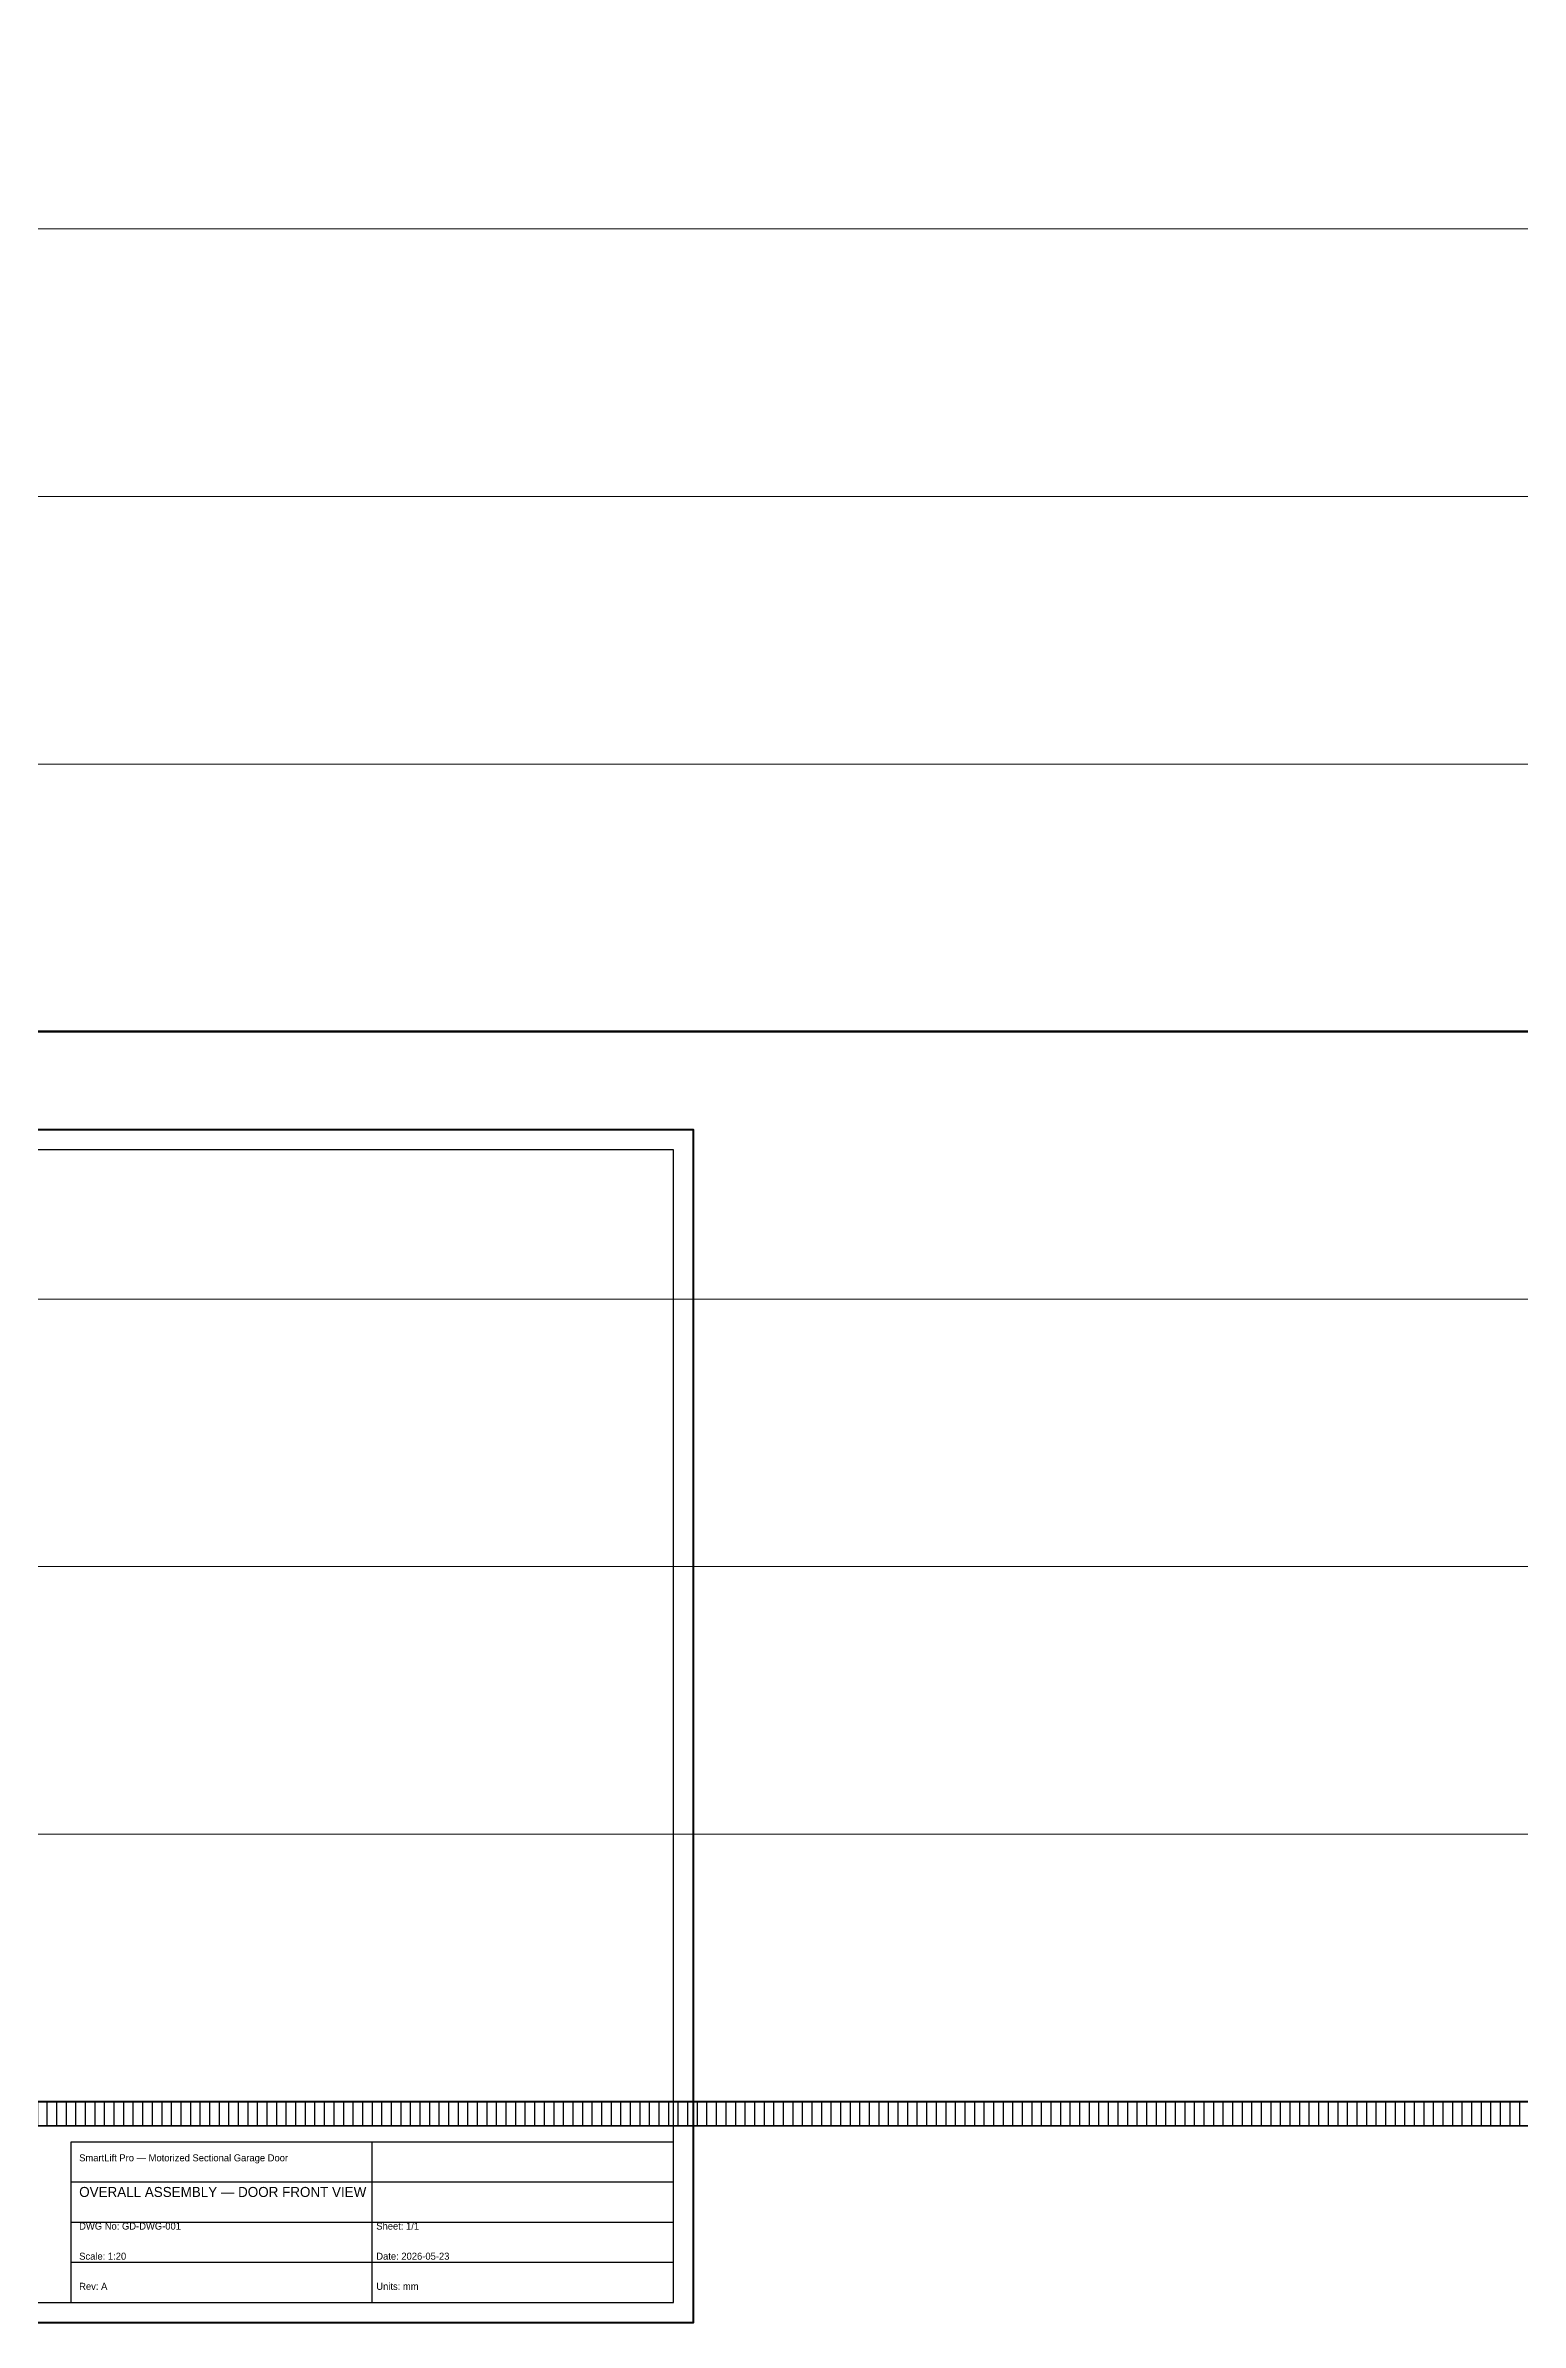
# Model space of a CAD drawing. Header units: millimetres. Extents: x -22 to 2602, y -6 to 2299.
# Drawn here: x 518 to 1253, y 0 to 1134 of the extents above; entities that cross this region are included whole.
import ezdxf
from ezdxf.enums import TextEntityAlignment as Align

# ---------------------------------------------------------------- set-up
doc = ezdxf.new("R2010")
doc.units = ezdxf.units.MM
for name, color, linetype in [('HATCH', 8, 'Continuous'), ('OUTLINE', 7, 'Continuous'), ('TITLE', 6, 'Continuous')]:
    doc.layers.add(name, color=color, linetype=linetype)

msp = doc.modelspace()

# ---------------------------------------------------------------- hatches: boundary and pattern name
at = {"layer": 'HATCH'}
h = msp.add_hatch(dxfattribs=at)
h.set_pattern_fill('ANSI31', scale=1.5, angle=45)
h.paths.add_polyline_path([(30, 98), (2570, 98), (2570, 110), (30, 110)])

# ---------------------------------------------------------------- linework, layer by layer
at = {"layer": 'OUTLINE', "lineweight": 13}
for p, q in [((50, 1042.75), (2550, 1042.75)), ((50, 909.5), (2550, 909.5)), ((50, 776.25), (2550, 776.25)), ((50, 509.75), (2550, 509.75)), ((50, 376.5), (2550, 376.5)), ((50, 243.25), (2550, 243.25))]:
    msp.add_line(p, q, dxfattribs=at)
at = {"layer": 'OUTLINE', "lineweight": 70}
msp.add_line((30, 643), (2570, 643), dxfattribs=at)
at = {"layer": 'OUTLINE', "lineweight": 50}
for points in [[(30, 643), (2570, 643), (2570, 1176), (30, 1176), (30, 643)], [(30, 110), (2570, 110), (2570, 643), (30, 643), (30, 110)]]:
    msp.add_lwpolyline(points, dxfattribs=at)
at = {"layer": 'OUTLINE', "lineweight": 35}
msp.add_lwpolyline([(30, 98), (2570, 98), (2570, 110), (30, 110)], close=True, dxfattribs=at)
at = {"layer": 'TITLE'}
for p, q in [((531, 90), (831, 90)), ((531, 10), (531, 90)), ((681, 10), (681, 90)), ((531, 70), (831, 70)), ((531, 50), (831, 50)), ((531, 30), (831, 30)), ((531, 10), (831, 10))]:
    msp.add_line(p, q, dxfattribs=at)
at = {"layer": 'TITLE', "lineweight": 50}
msp.add_lwpolyline([(0, 0), (841, 0), (841, 594), (0, 594), (0, 0)], dxfattribs=at)
at = {"layer": 'TITLE', "lineweight": 25}
msp.add_lwpolyline([(10, 10), (831, 10), (831, 584), (10, 584), (10, 10)], dxfattribs=at)

# ---------------------------------------------------------------- texts
at = {"layer": 'TITLE'}
for s, height, p in [('SmartLift Pro — Motorized Sectional Garage Door', 3.5, (535, 82)), ('OVERALL ASSEMBLY — DOOR FRONT VIEW', 5, (535, 65)), ('DWG No: GD-DWG-001', 3.5, (535, 48)), ('Sheet: 1/1', 3.5, (683, 48)), ('Scale: 1:20', 3.5, (535, 33)), ('Date: 2026-05-23', 3.5, (683, 33)), ('Rev: A', 3.5, (535, 18)), ('Units: mm', 3.5, (683, 18))]:
    msp.add_text(s, height=height, dxfattribs=at).set_placement(p, align=Align.MIDDLE_LEFT)

doc.saveas('drawing.dxf')
